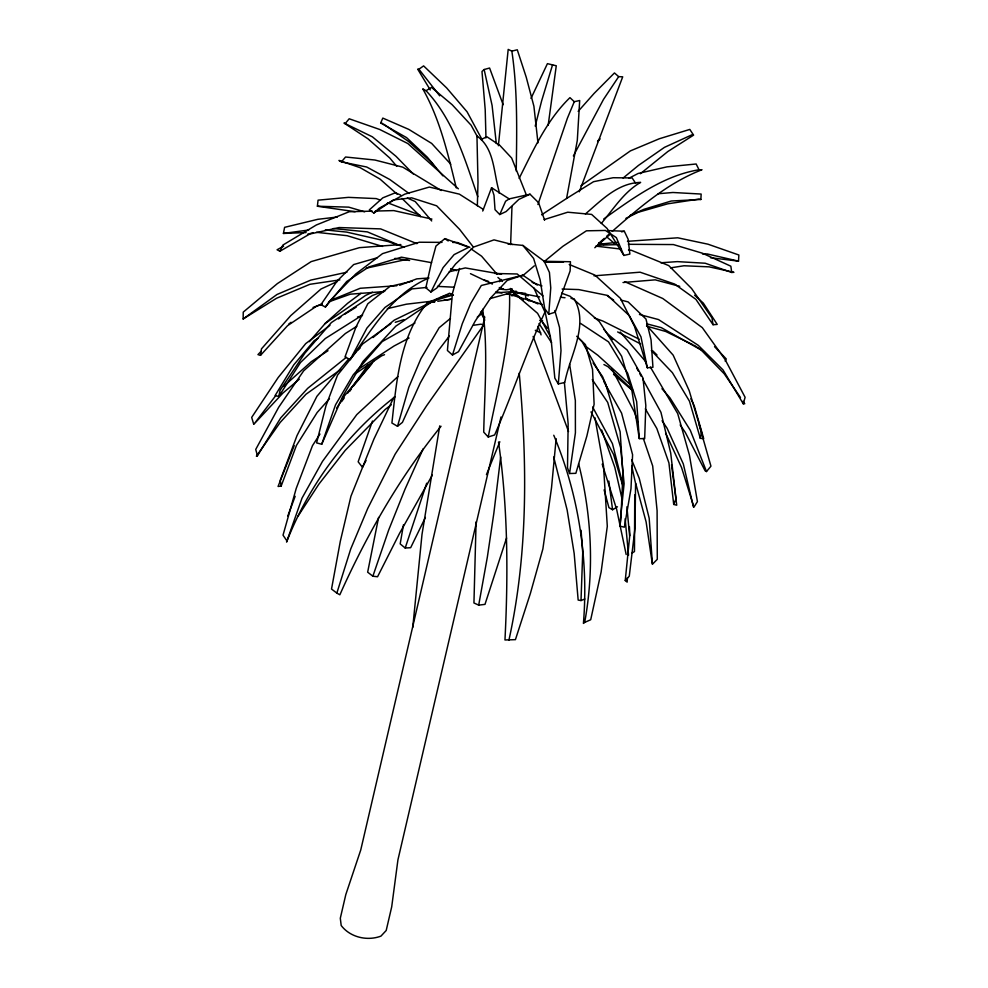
<?xml version="1.0" encoding="UTF-8"?>
<svg xmlns="http://www.w3.org/2000/svg" width="988" height="988" viewBox="0 0 988 988"><rect width="100%" height="100%" fill="white"/><g stroke="black" fill="none" stroke-linecap="round" stroke-linejoin="round"><path stroke-width="1.48" d="M476.093 521.874L473.944 602.964L478.698 605.138L484.985 604.372L506.56 538.003M346.936 272.206L310.8 280.098L276.986 294.498L243.147 318.963L243.246 312.109L277.393 283.581L311.158 261.61L359.434 247.667L400.832 244.555M506.474 293.918L509.573 294.301C510.66 342.725 497.421 389.865 488.22 437.005L494.63 434.955C512.5 394.15 526.431 351.679 545.29 311.368M511.969 206.517L510.623 244.604M516.242 170.998C516.798 131.034 517.761 90.773 511.846 51.129L508.19 49.4L498.372 145.73M477.34 205.8L477.994 182.335L476.957 136.06C494.346 148.175 493.506 171.863 498.804 190.289L499.224 193.278M553.7 456.962L567.149 510.067L574.164 553.428L578.165 600.074L581.006 600.556L582.722 552.7L581.08 530.284M630.221 215.347L643.991 209.308L671.272 201.009L700.875 199.465L701.147 194.056L672.939 192.487L658.169 193.734M702.505 253.99L707.136 253.928L738.518 261.141L738.863 255.003L707.976 244.197L677.743 237.799L627.442 241.319M544.227 261.301L570.447 261.721L570.125 270.959L555.219 312.159L548.748 314.246L550.761 287.891L549.439 272.453L544.227 261.301L522.874 245.419L507.881 243.9M627.466 577.622L627.133 582.117L625.243 580.549L629.677 536.422L626.898 506.807M571.064 298.413L574.102 298.747C589.404 325.262 569.817 355.606 564.79 382.467L558.306 383.937L561.011 350.604L559.529 327.534L554.811 310.553M397.868 376.576L356.779 414.614L322.483 461.396L302.007 498.162L286.557 542.066C308.972 484.886 346.541 434.177 395.188 396.645M556.145 438.61L551.526 487.751L542.881 548.908L530.371 593.479L515.427 639.644L504.967 639.977C508.289 574.003 507.918 507.499 498.508 442.007M412.762 627.405L422 534.434L439.746 425.853M604.088 382.035L621.588 413.132L632.592 454.752L630.974 488.801L624.354 527.184L619.711 526.061L624.12 483.651L620.612 447.564L607.706 402.4L592.281 379.59M364.658 211.815L348.739 207.147L317.395 206.233L318.062 200.169L348.394 197.365L376.206 198.588L380.454 200.156M548.167 125.328L556.269 65.776L547.426 63.652L530.988 98.43M500.669 457.024L493.827 513.389L487.356 557.071L478.698 605.138M553.762 435.251C578.61 494.506 588.65 559.393 583.426 623.403L584.686 622.378C594.307 569.94 591.75 515.23 578.598 463.718M577.943 337.427L585.39 344.565L592.541 369.426L594.121 404.216L586.884 435.967L575.856 473.326L569.557 473.524L575.411 432.83L575.349 400.523L569.607 364.325M525.937 294.473L525.505 297.512L528.926 301.019M261.054 351.358L257.942 354.63L260.523 355.322L261.474 348.863L290.756 315.617L321.038 288.99L337.513 281.407M541.609 214.804L566.581 198.465L577.301 140.407L579.684 100.517L574.275 101.702L567.396 118.227L537.917 204.504M403.487 524.714L400.177 543.906L405.204 548.031L410.662 547.698L425.396 517.428M508.882 640.335C528.197 552.638 527.283 462.149 519.219 373.155M690.871 398.806L694.194 405.648L703.715 438.66L700.319 438.339L701.48 431.991L689.204 390.692L673.174 355.161L646.621 325.311M619.711 526.061L620.773 520.577L622.934 473.993L620.143 431.83L605.385 383.282L582.117 341.663L576.708 336.253M308.725 230.006L283.42 233.44L284.606 227.339L317.815 219.311L337.34 217.027M318.062 338.328L314.209 340.638L293.769 364.868L275.109 395.571L278.789 396.46L280.061 390.346L304.884 353.173L331.412 322.52L372.525 295.437L385.369 290.62M378.602 517.403L367.66 572.188L372.871 576.214L377.564 576.745L399.498 533.458L432.299 475.142M484.787 317.012L360.756 849.952L345.812 894.572L340.304 918.247L341.193 925.509C350.16 937.365 367.24 941.292 380.936 936.13L386.197 930.498L391.705 906.836L397.929 859.881L500.99 417.01M535.212 126.106L541.659 100.764L552.588 64.739M743.062 401.252L744.767 403.746L743.272 403.808L745.1 397.3L724.982 359.36L702.283 327.621L662.8 298.512L624.824 281.728M453.418 295.14L444.452 295.61L427.174 302.946C399.695 337.056 396.608 381.245 391.903 423.012L397.509 426.285L408.797 387.321L420.962 358.545L439.191 327.695L450.479 318.358M459.494 268.452L452.405 293.584L447.416 350.505L452.479 355.013L462.285 323.706L470.708 303.427L481.317 285.495L522.874 275.207L537.262 285.05M441.043 426.273C399.597 477.315 366.721 534.903 339.823 594.788L336.846 593.109L350.728 548.982L367.734 508.437L395.114 454.196L426.52 405.895L483.651 325.04L480.934 324.188L473.376 325.299M405.204 548.031L426.68 483.218M372.871 576.214L388.63 530.186L404.994 489.282L423.259 448.7M390.865 323.656L362.658 343.935L337.538 375.107L325.929 405.87L316.617 442.896L321.718 444.254L335.537 404.833L353.21 374.86L382.233 341.576L414.96 323.002M372.464 421.036L358.15 461.791L362.51 467.324L366.029 460.569M482.712 211.037L491.567 187.732L509.178 198.897L530.037 194.204L538.645 202.787L544.61 220.188M579.277 191.796L622.712 76.817L618.686 76.632L614.45 72.951L594.109 93.415L578.165 111.348M294.202 445.65L278.06 486.479L281.148 486.084L296.449 445.403L317.16 412.502L329.473 398.695M287.792 515.983L295.165 496.297M671.519 464.718L676.731 505.214L673.717 504.423L676.014 498.681L670.716 453.06L660.947 412.329L642.694 378.984M486.442 474.598L499.817 441.747M321.718 444.254L342.391 397.04L363.016 361.447L395.842 326.139L432.843 301.142L452.899 294.967M442.859 175.839L427.372 157.265L406.55 137.604L380.676 122.994L382.813 118.091L408.81 129.403L431.67 143.421L450.787 164.23M491.567 187.732L494 195.216L495.025 209.678L499.755 214.557L505.609 201.231L509.178 198.897M725.217 361.213L726.242 358.928L714.534 346.652M393.866 397.275L373.933 439.055L350.95 496.211L340.317 541.263L331.523 589.033L336.846 593.109M283.593 246.222L277.048 249.779L279.913 251.236L282.889 245.061L316.345 224.98L349.221 211.728L372.278 211.136M430.916 292.003L443.069 267.649L454.122 254.608L468.757 247.309L444.872 238.614L435.955 246.061L431.274 263.302L425.84 287.817L430.916 292.003L436.733 288.101L455.653 263.92L473.697 247.025L494.012 239.874L512.34 244.53M573.373 155.919L603.495 99.43L618.686 76.632M519.132 178.383C533.52 149.867 546.623 120.24 569.953 97.651L574.275 101.702M412.367 281.172L389.951 286.446L367.82 303.773L356.075 326.793L345.022 356.89L350.172 359.595L366.919 328.09L384.974 307.453L412.008 288.891L427.001 287.409M340.885 369.389L305.947 394.286L280.147 422.481L256.386 456.197L257.46 455.727L280.728 417.875L307.7 388.333L346.343 357.31M278.789 396.46L300.463 362.547L325.311 338.526L362.608 314.95M319.964 434.053L312.48 445.662L296.227 488.418L283.025 535.175L286.693 540.56M336.575 408.242L344.874 395.336L374.131 360.521M298.055 516.119L318.84 484.194L345.257 450.355L385.172 409.477L391.285 404.808M377.305 257.745L353.667 264.562L337.093 281.074L320.89 304.687L325.41 307.033L329.214 301.538L355.729 274.009L382.529 253.632L419.32 242.233L442.031 242.369M349.666 391.334L351.432 388.827M353.198 386.32L371.784 363.831M341.539 401.684L344.219 397.979M347.788 393.051L368.339 364.671M601.284 223.436C613.474 209.073 623.934 191.931 640.632 182.385C617.858 182.99 601.667 200.082 585.402 213.976M499.311 281.716L501.052 279.394M665.579 432.942L681.584 467.608L693.909 507.202L697.417 501.62L689.414 455.098L677.706 413.589L650.351 367.042M449.429 335.969L438.487 350.332L420.271 382.986L402.425 422.382L397.509 426.285M513.674 295.412L516.502 291.781M299.339 379.17L283.05 392.928L253.867 424.26L275.837 395.496M597.555 141.753L599.963 138.765L597.752 140.876M350.172 359.595C372.365 329.041 391.767 294.362 427.965 278.369M680.152 424.902L685.289 432.423L705.123 470.807L706.494 471.548L710.952 466.175L699.183 425.001M396.719 166.33L389.865 158.105L368.092 138.888L344.009 122.994L345.158 123.599L349.184 118.782L379.688 129.465L407.822 143.532L458.37 188.819M325.41 307.033L346.726 281.481L368.907 266.933L401.4 257.176L431.608 262.685M397.3 194.303L379.923 179.013L360.175 167.688L338.958 160.427L341.416 161.884L345.553 157.006L374.958 160.031L402.808 167.17L441.278 190.523M348.9 358.718L316.901 396.336L296.993 435.634L280.259 480.242L281.148 486.084M309.318 341.675L325.336 323.323L365.523 295.461L372.451 292.238M511.982 295.98L516.082 291.435M260.523 355.322L287.545 325.67L316.642 306.107L322.261 303.81M625.243 580.549L629.27 576.177L635 528.271L635.58 483.453L631.678 465.817M640.348 173.74L667.863 151.51L693.601 135.121L689.797 129.428L659.342 138.752L630.393 150.892L580.932 185.806M400.708 195.093L395.435 192.746L382.813 197.835L369.327 209.888L373.847 213.025L379.108 208.246L404.722 194.167L429.335 187.065L459.383 194.154L483.465 209.493M503.151 104.703L489.591 68.024L484.145 69.531L481.983 71.494L485.207 109.606L485.973 137.9M324.558 324.002L347.714 303.23L360.953 293.337M283.605 386.407L311.331 361.645L327.991 350.728M635.679 483.293L646.103 521.862L652.389 564.296L657.292 559.307L657.094 510.673L652.685 465.978L643.274 438.264M598.703 243.307L604.323 238.355M606.57 236.367L609.942 233.39M612.19 231.402C639.569 207.48 667.641 182.953 702.011 169.738L699.035 169.751C662.973 175.703 632.851 198.316 603.742 218.966M594.801 247.753L610.312 234.144M522.615 275.825L534.347 265.834M623.119 178.038L638.483 165.404L664.455 147.36L692.489 134.566M357.619 350.147L359.99 348.208M372.982 337.563L394.261 320.137L428.817 303.328M544.005 261.746L562.901 246.284L586.427 230.809L605.422 230.451L616.364 237.626L623.91 255.447L629.875 254.064L628.146 239.269L624.33 231.254L608.324 230.575M288.731 324.076L291.089 322.298M329.943 325.348L305.7 343.626L278.147 377.577L251.681 417.405L253.632 423.926M338.427 318.939L340.86 317.111M344.491 314.369L356.174 307.144M477.303 317.111L482.193 313.443M430.262 89.945L417.689 69.135L418.912 69.222L423.605 65.9L446.65 87.92L467.077 111.817L482.268 139.975M355.445 373.662L381.677 355.779L384.53 354.692M373.847 213.025L393.348 199.922L411.687 197.835L436.659 205.813L459.568 229.315L472.82 246.383M357.162 370.068L394.113 345.961L409.069 338.032M356.94 326.201L345.368 333.524L303.649 370.846L278.653 407.328L255.731 449.429L257.46 455.727M566.581 198.465L593.566 181.693L613.165 177.729L632.135 177.939L635.692 183.336M632.098 553.033L634.469 551.563L634.753 494.865M604.113 489.863L608.917 507.61L612.572 509.759L617.451 506.807M456.295 187.918C447.922 154.091 440.068 119.4 422.753 88.821L426.026 90.698L431.546 87.413L452.22 104.765L471.115 125.217L477.673 137.221M279.913 251.236L309.664 234.07L339.082 227.549L380.652 228.895L416.924 243.653M283.42 233.44L306.07 232.563M452.479 355.013L458.506 351.691L475.203 321.1L490.863 297.684L507.276 280.394L522.874 275.207M628.776 178.309L638.186 173.456L666.974 166.861L696.145 163.996L699.035 169.751M481.131 139.543L486.849 136.727L499.842 145.384L511.661 158.055L526.542 195.402M625.923 218.36L638.248 212.272L667.703 203.824L698.812 199.107L700.875 199.465M434.35 300.636L437.116 299.29M439.882 297.944L449.552 293.238L452.319 294.535M499.755 214.557L506.115 211.543L518.848 199.391L530.037 194.204M584.686 622.378L590.701 619.76L601.124 572.003L607.299 526.308L603.507 465.842L594.937 417.702M330.696 300.352L360.2 288.274L396.867 285.717M581.006 600.556L584.822 599.012M399.646 285.273L416.788 278.863L429.002 277.974M313.073 307.441L321.68 304.378M328.856 301.834L350.382 294.177L384.085 291.571M544.19 219.583L567.717 212.21L591.614 214.408L607.015 228.389L623.91 255.447M395.249 322.31L404.018 319.606M307.515 234.304L313.233 232.649M490.246 298.549L516.168 291.324L496.631 292.843M357.495 317.037L361.917 315.851M511.846 51.129L517.28 49.783L526.246 77.249L533.915 106.272L537.966 142.852M449.268 271.786L465.299 267.933L501.521 274.244M387.345 308.651L406.389 304.193L432.374 301.13M366.363 268.156L407.599 259.202M621.526 231.834L624.33 231.254M593.998 275.837L640.076 272.194L674.631 284.05L695.935 299.376L713.04 324.719L717.226 324.422L703.32 303.118L694.589 295.202M437.795 301.278L451.467 299.154L443.834 300.352M670.593 267.859L684.005 265.76L709.174 266.859L733.911 272.305L731.738 272.466L705.173 263.228L677.311 261.622L660.849 262.783M512.192 288.879L506.288 289.78L500.113 289.126M339.872 279.876L309.923 284.297L276.591 298.24L243.147 318.963M597.752 244.369L617.043 242.393M437.499 286.372L454.282 287.224M569.212 264.475L594.85 275.047L620.427 298.376L634.568 326.583L647.362 367.808L652.945 367.277L651.067 339.921L645.967 319.013L628.121 301.92L621.082 300.117M623.008 282.519L655.217 279.851L679.744 286.359M597.616 245.197L619.143 244.579M628.368 244.308L673.396 244.567L702.32 253.175L730.848 266.192L731.738 272.466M375.354 211.062L393.792 210.592L431.929 219.101M317.395 206.233L355.149 211.716M545.215 262.265L563.518 262.129M452.628 242.443L457.16 242.468L469.868 247.333M561.629 293.189L570.051 296.277L599.308 321.557L621.65 356.26L632.024 391.359L639.285 438.623L644.67 438.66L645.819 405.451L643.003 378.071L627.121 349.962L607.546 334.092M494.877 273.478L517.218 273.985L542.968 295.906M562.123 289.015L578.746 289.583L607.583 295.437L629.331 315.666L640.953 336.785L647.362 367.808M333.376 228.524L367.375 231.896L404.364 247.371M325.299 229.92L346.627 232.094L388.309 241.603L398.078 245.234M316.382 232.291L347.146 235.7L382.529 246.432M525.579 293.411L516.477 292.411L513.822 291.46L510.413 288.459M560.455 297.24L565 297.746M710.483 257.707L738.518 261.141M595.85 246.123L621.094 249.1M628.516 249.976L631.493 250.335L668.74 265.599L691.551 288.471L711.978 317.889L713.04 324.719M394.928 258.374L409.6 260.486M539.658 320.31L542.634 320.779M539.633 296.906L516.477 292.411L528.321 295.82M341.416 161.884L366.671 166.997L389.754 179.483L409.032 193.475M496.087 291.732L502.028 292.979M380.676 122.994L382.689 123.475M646.621 323.792L661.293 327.646L701.134 349.987L724.241 373.81L740.494 397.509M639.458 314.48L658.527 319.569L698.269 345.331L723.006 369.92L743.272 403.808M646.56 326.114L665.69 331.462L692.884 344.676M542.4 304.489L509.573 294.301M598.876 242.937L601.667 243.838M450.689 268.65L456.53 270.626M484.281 279.987L488.665 281.469M532.137 282.37L541.967 285.977M594.344 317.938L602.902 321.075L639.162 339.193M387.543 202.762L419.962 215.174M499.286 287.545L503.349 289.262L500.607 287.965M407.315 198.032L415.232 201.564L431.682 220.954M526.9 298.87L537.929 303.909M535.298 330.313L540.782 332.857M470.461 273.664L492.382 284.062M345.158 123.599L372.402 136.838L396.04 156.339L413.219 173.937M599.889 242.69L603.779 244.592M617.636 331.943L640.718 344.022M603.927 364.535L607.953 366.684L632.863 390.309M694.243 345.331L704.493 352.049M580.623 323.447L608.509 341.86L627.664 373.316L636.643 401.548L639.285 438.623M471.091 248.914L481.588 256.188L497.125 274.281M383.912 124.327L408.526 141.469L431.225 162.106L435.869 168.195M607.324 295.745L613.659 300.154M444.872 238.614L448.206 240.961M585.365 346.121L597.814 355.248L631.209 385.493M523.109 299.796L510.388 290.027L537.596 313.332L550.477 336.896M606.644 236.811L614.548 243.53M613.56 374.353L633.394 391.26M401.931 198.39L420.678 216.582M497.927 277.455L502.472 281.457M652.673 350.765L657.02 355.001M651.327 350.518L672.396 372.686L689.476 401.227L700.319 438.339M488.22 437.005L483.725 432.139C484.54 391.322 488.233 349.838 482.663 309.293M661.96 388.741L669.988 397.868L690.328 430.348L706.494 471.548M620.217 332.017L646.337 362.374M603.841 329.35L612.646 339.613M426.026 90.698C453.467 119.857 464.99 159.661 477.822 196.698M522.874 245.419L533.606 258.436L540.164 279.962L544.697 308.552L548.748 314.246M540.671 319.803L547.389 328.115M418.912 69.222L439.709 95.824M593.059 362.942L602.519 376.564L608.843 392.162M662.071 420.727L667.085 428.224L683.313 463.952L693.428 506.943M539.003 323.558L551.539 342.688M558.306 383.937L554.836 378.132L551.366 342.083L545.314 312.801L533.829 287.916M645.337 408.81L656.822 428.496L668.925 462.915L673.717 504.423M636.84 368.314L638.31 370.982M639.767 373.649L641.224 376.317M592.615 407.019L612.424 443.624L622.922 484.713M591.009 411.885L613.573 454.468L623.02 486.565M480.551 312.047L484.799 320.149M611.671 368.438L634.358 412.008L637.828 422.222M602.211 464.125L616.611 509.203L626.182 554.54M631.653 459.716L639.224 478.291L649.178 518.231L652.389 563.691M533.125 336.439L568.532 431.497M481.774 311.183L483.885 316.864M569.557 473.524L567.495 467.855L568.149 423.729L564.383 382.368M538.003 326.262L541.091 334.883M601.692 430.015L614.82 467.398L621.81 497.952M484.145 69.531L492.086 105.42L496.334 143.569M608.818 481.094L612.572 509.759M625.132 518.774L628.541 555.231M629.393 526.592L629.887 535.595M434.757 301.76L427.174 302.946L434.745 301.76"/></g></svg>
